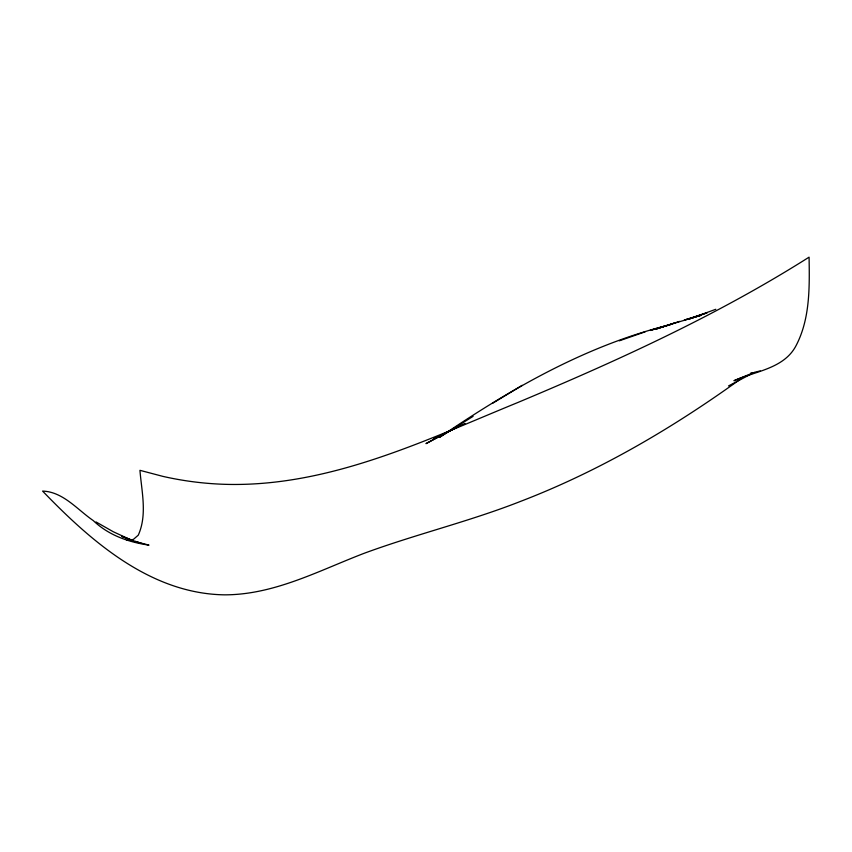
<?xml version="1.0" encoding="UTF-8"?>
<svg xmlns="http://www.w3.org/2000/svg" width="852" height="852" viewBox="0 0 852 852"><rect width="100%" height="100%" fill="white"/><g stroke="black" fill="none" stroke-linecap="round" stroke-linejoin="round"><path stroke-width="1.28" d="M740.676 378.959C672.494 428.119 599.361 471.113 520.732 501.317C469.463 521.488 415.712 534.289 364.06 553.331C318.893 570.638 274.323 594.781 224.726 594.845C150.836 593.823 91.111 541.425 42.6 491.093C63.08 491.71 77.425 509.741 93.262 520.583C108.598 535.248 128.396 542.138 148.994 545.142L130.036 540.168L141.379 543.47L135.266 541.265M715.797 309.287L689.215 318.978L707.032 312.854L684.337 320.064L701.505 315.187L650.097 330.459L670.204 324.687C586.165 345.348 510.572 389.087 439.568 437.31L473.105 416.34M492.839 403.134L522.159 385.338M451.986 429.568L425.979 443.626L460.602 425.308L433.956 438.673L465.011 423.433M728.524 385.935L753.03 372.995M753.008 372.878L733.955 380.727C755.404 371.078 784.586 368.682 796.407 344.975C810.231 318.052 809.538 286.623 809.081 257.155C717.246 315.315 618.019 360.502 517.963 402.453C425.489 440.25 331.417 486.045 229.167 484.426A336.348 330.139 78 0 1 162.828 476.364L139.941 470.325C141.645 491.615 147.439 514.832 138.269 535.173L133.317 539.465L127.044 540.253M619.308 340.821L645.145 331.833M674.827 322.908L655.177 329.383L679.534 321.374M754.201 372.377L760.218 370.918M750.559 373.176L752.987 372.643M131.602 539.934L121.825 536.398L133.487 541.073L113.284 531.755L95.999 521.935"/></g></svg>
